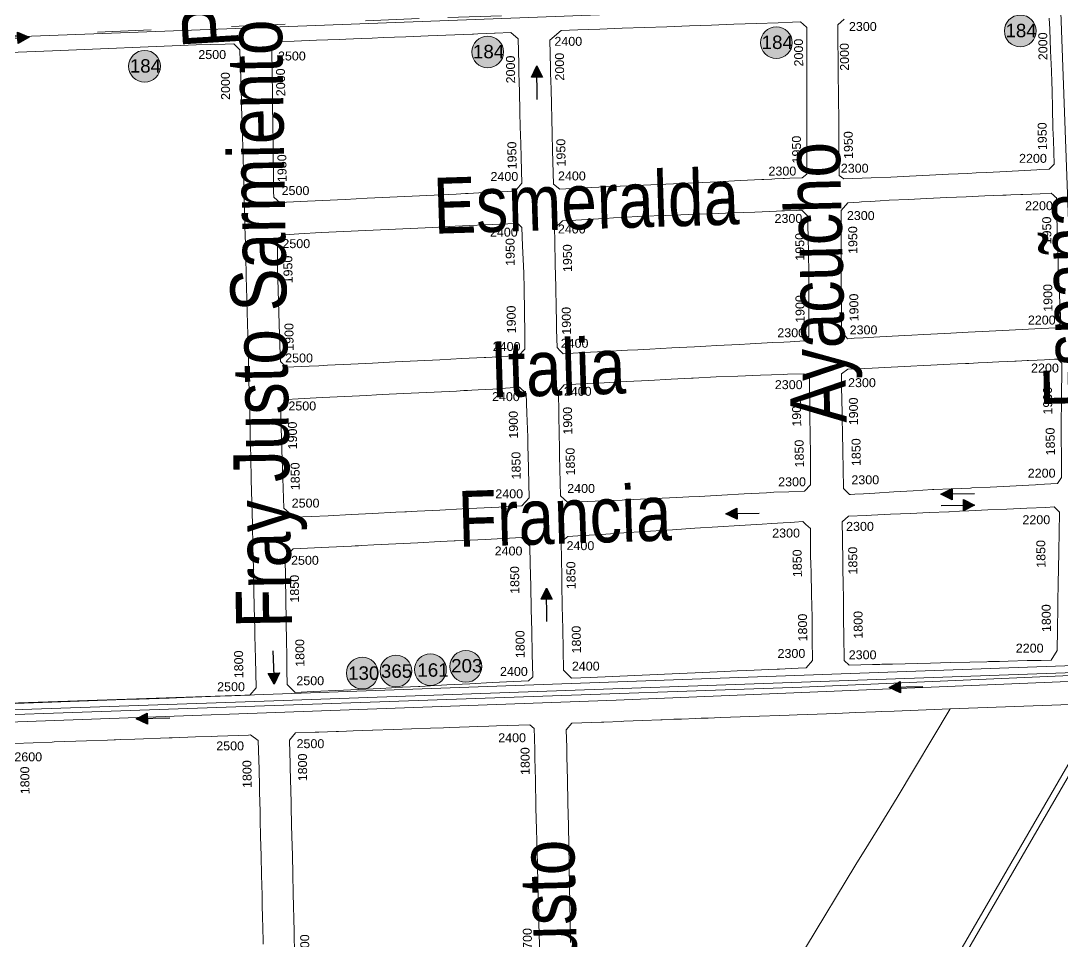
# Model space of a CAD drawing. Header units: millimetres. Extents: x 11558 to 23675, y 49449 to 61482.
# Drawn here: x 18272.4 to 18738.4, y 55321.9 to 55733.6 of the extents above; entities that cross this region are included whole.
import ezdxf

# ---------------------------------------------------------------- set-up
doc = ezdxf.new("R2010")
doc.units = ezdxf.units.MM
doc.linetypes.add('ACAD_ISO03W100', pattern=[30, 12, -18])
for name, color, linetype in [('0. plano base - nombres calles', 22, 'Continuous'), ('0. Plano Base - PLANO', 254, 'Continuous'), ('0. Plano base - sentido calles', 253, 'Continuous'), ('0. vias del tren', 252, 'VÍAS'), ('0.BARRIOS - DIVISIÓN', 12, 'ACAD_ISO03W100'), ('7. puesta en valor CC la lucila', 212, 'Continuous'), ('numeración', 7, 'Continuous')]:
    doc.layers.add(name, color=color, linetype=linetype)
for name, color, linetype, true_color in [('Linea 130 REGRESO', 7, 'Continuous', 0x7a5c00), ('Linea 161 ida', 7, 'Continuous', 0xd16b6b), ('Linea 184 IDA', 7, 'Continuous', 0x3d3d3d), ('Linea 184 REGRESO', 7, 'Continuous', 0x18f75b), ('Linea 19 Estación Carapachay', 7, 'Continuous', 0xa80000), ('Linea 203 IDA', 7, 'Continuous', 0xc2c200), ('Linea 365 IDA', 7, 'Continuous', 0xdb6e00)]:
    doc.layers.add(name, color=color, linetype=linetype, true_color=true_color)
doc.layers.get('7. puesta en valor CC la lucila').off()
doc.styles.get("Standard").update_dxf_attribs({"font": 'arial.ttf'})
doc.linetypes.add('VÍAS', pattern='A,0.15,[130,ltypeshp.shx,S=0.25,R=0,X=0,Y=0],0.15', length=0.3)

# ---------------------------------------------------------------- blocks, each defined once
blk = doc.blocks.new('MANZANAS')
at = {"layer": '0. Plano Base - PLANO', "color": 0, "linetype": 'VÍAS', "lineweight": 5, "ltscale": 4}
for points in [[(5638521.01, 6179852.54), (5638443.65, 6179752.06), (5638377.59, 6179651.23), (5638340.19, 6179582.84), (5638322.33, 6179538.74), (5638313.75, 6179517.56), (5638304.57, 6179494.88), (5638295.85, 6179465.56), (5638277.52, 6179391.47), (5638271.99, 6179354.9), (5638265.44, 6179267.8), (5638261.95, 6179205.01), (5638248.6, 6178985.17), (5638230.1, 6178585.9), (5638216.19, 6178231.93), (5638207.85, 6178052.52), (5638205.17, 6177994.89)], [(5638523.21, 6179851.07), (5638445.8, 6179750.53), (5638379.86, 6179649.87), (5638342.58, 6179581.7), (5638324.78, 6179537.75), (5638316.2, 6179516.57), (5638307.07, 6179494.01), (5638298.4, 6179464.87), (5638280.11, 6179390.95), (5638274.62, 6179354.6), (5638268.08, 6179267.63), (5638264.59, 6179204.86), (5638251.24, 6178985.03), (5638232.74, 6178585.79), (5638218.83, 6178231.82), (5638210.49, 6178052.39), (5638207.81, 6177994.74)]]:
    blk.add_lwpolyline(points, dxfattribs=at)
at = {"layer": '0. Plano Base - PLANO', "color": 0, "linetype": 'Continuous', "lineweight": 5}
for points in [[(5638085.56, 6179244.26), (5638088.02, 6179239.99), (5638092.88, 6179231.49), (5638097.29, 6179223.77), (5638099.79, 6179219.3), (5638101.62, 6179216.03), (5638105.49, 6179209.01), (5638109.63, 6179201.53), (5638109.73, 6179201.34), (5638112.39, 6179196.6), (5638117.61, 6179187.29), (5638116.75, 6179184.3), (5638112.89, 6179182.04), (5638111.95, 6179181.49), (5638100.06, 6179174.51), (5638092.65, 6179170.16), (5638088.51, 6179167.73), (5638085.23, 6179165.81), (5638077.84, 6179161.47), (5638075.31, 6179159.99), (5638070.4, 6179157.12), (5638062.72, 6179152.64), (5638055.51, 6179148.43), (5638047.83, 6179144.03), (5638037.12, 6179138), (5638034.67, 6179138.43), (5638026.78, 6179153.23), (5638024.74, 6179157.04), (5638023.29, 6179159.76), (5638022.75, 6179160.78), (5638018.68, 6179168.42), (5638016.41, 6179172.66), (5638014.6, 6179176.07), (5638012.29, 6179180.38), (5638010.74, 6179183.29), (5638010.16, 6179184.39), (5638006.49, 6179191.27), (5638004.35, 6179195.28), (5638002.97, 6179197.87), (5638004.27, 6179201.53)], [(5637649.93, 6178998.99), (5637693.12, 6179023.72), (5637696.48, 6179025.64), (5637752.29, 6179057.6), (5637758.09, 6179060.8), (5637763.74, 6179063.9), (5637767.07, 6179065.74), (5637770.8, 6179064.64), (5637773.31, 6179060.12), (5637776.76, 6179053.94), (5637778.15, 6179051.43), (5637781.69, 6179045.09), (5637783.3, 6179042.2), (5637786.48, 6179036.48), (5637787.65, 6179034.38), (5637790.23, 6179029.75), (5637791.4, 6179027.65), (5637795.18, 6179020.86), (5637796.29, 6179018.87), (5637801.14, 6179010.13), (5637805.99, 6179001.37), (5637807.38, 6178998.85), (5637808.03, 6178997.67), (5637808.84, 6178996.21), (5637809.47, 6178995.06), (5637810.78, 6178992.7), (5637815.71, 6178983.77), (5637815.99, 6178983.27), (5637817.06, 6178981.33), (5637818.51, 6178978.72), (5637820.51, 6178975.08), (5637821.94, 6178972.51), (5637825.28, 6178966.47), (5637830.16, 6178957.63), (5637835.06, 6178948.76), (5637839.94, 6178939.94), (5637841.8, 6178936.57), (5637842.9, 6178934.58), (5637844.55, 6178931.59), (5637846.51, 6178928.04), (5637847.18, 6178926.83), (5637849.43, 6178922.76), (5637853.76, 6178914.91), (5637854.27, 6178913.97), (5637859.16, 6178905.08), (5637863.91, 6178896.43), (5637868.81, 6178887.52), (5637873.48, 6178879.02), (5637878.42, 6178870.02), (5637883.14, 6178861.42), (5637888.09, 6178852.42), (5637893.97, 6178841.71), (5637895.91, 6178838.2), (5637897.6, 6178835.12), (5637902.47, 6178826.24), (5637903.91, 6178823.63), (5637904.26, 6178823), (5637906.45, 6178819.01), (5637906.93, 6178818.12), (5637907.4, 6178817.28), (5637908.8, 6178814.73), (5637907.78, 6178810.54), (5637900.58, 6178806.47), (5637899.77, 6178806.01), (5637896.27, 6178804.03), (5637895.96, 6178803.86), (5637882.22, 6178796.1), (5637876.29, 6178792.74), (5637864.67, 6178786.18), (5637862.73, 6178785.08), (5637816.35, 6178758.85)], [(5638256.98, 6178988.27), (5638188.71, 6178949.58)], [(5638086.09, 6178778.58), (5638084.67, 6178781.21), (5638083.94, 6178782.55), (5638081.79, 6178786.51), (5638077.62, 6178794.18), (5638077.6, 6178794.22), (5638076.24, 6178796.74), (5638075.69, 6178797.74), (5638075.27, 6178798.52), (5638073.49, 6178801.8), (5638070.53, 6178807.25), (5638069.99, 6178808.26), (5638069.51, 6178809.13), (5638061.19, 6178824.47), (5638056.29, 6178833.44), (5638051.38, 6178842.42), (5638046.33, 6178851.63), (5638044.38, 6178855.19), (5638040.59, 6178862.08), (5638041.45, 6178865.83), (5638052.93, 6178872.38), (5638053.83, 6178872.89), (5638060.76, 6178876.85), (5638061.68, 6178877.37), (5638068.98, 6178881.54), (5638076, 6178885.55), (5638076.52, 6178885.84), (5638081.08, 6178888.43), (5638084.11, 6178890.15), (5638089.65, 6178893.29), (5638091.81, 6178894.52), (5638094.43, 6178896), (5638099.42, 6178898.83), (5638106.91, 6178903.07), (5638114.52, 6178907.39), (5638122.37, 6178911.84), (5638125.97, 6178913.89), (5638129.15, 6178915.69), (5638136.9, 6178920.09), (5638144.22, 6178924.24), (5638152.06, 6178928.69), (5638159.65, 6178933), (5638162.1, 6178934.39), (5638166.89, 6178937.11), (5638188.71, 6178949.58), (5638185.97, 6178903.49), (5638184.71, 6178886.44), (5638184.16, 6178879.07), (5638183.38, 6178868.4), (5638180.54, 6178824.86)], [(5637978.91, 6178717.15), (5637974.44, 6178725.26), (5637974.05, 6178725.99), (5637965.98, 6178740.67), (5637961.66, 6178748.53), (5637957.73, 6178755.69), (5637953.52, 6178763.34), (5637951.21, 6178767.54), (5637950.2, 6178769.39), (5637948.08, 6178773.25), (5637946.29, 6178776.49), (5637938.77, 6178790.19), (5637937.73, 6178792.09), (5637935.65, 6178795.86), (5637932.87, 6178800.93), (5637933.75, 6178805.03), (5637941.41, 6178809.36), (5637942.74, 6178810.11), (5637949.59, 6178813.98), (5637950.4, 6178814.43), (5637953.55, 6178816.21), (5637956.19, 6178817.7), (5637963.66, 6178821.92), (5637963.81, 6178822), (5637971.76, 6178826.49), (5637978.9, 6178830.52), (5637986.39, 6178834.76), (5637991.36, 6178837.56), (5637993.89, 6178838.99), (5638001.4, 6178843.23), (5638004.6, 6178845.04), (5638009.13, 6178847.59), (5638012.02, 6178849.23), (5638025.02, 6178856.56), (5638027.53, 6178856.05), (5638029.58, 6178852.31), (5638032.3, 6178847.36), (5638033.71, 6178844.78), (5638036.46, 6178839.77), (5638038.47, 6178836.11), (5638040.52, 6178832.37), (5638042.55, 6178828.68), (5638044.71, 6178824.74), (5638049.22, 6178816.54), (5638054.4, 6178807.15), (5638054.63, 6178806.73), (5638056.6, 6178803.17), (5638061.41, 6178794.48), (5638065.5, 6178787.1), (5638067.54, 6178783.41), (5638069.69, 6178779.51), (5638081.17, 6178758.87)], [(5637824.12, 6178742.79), (5637838.98, 6178751.2), (5637839.73, 6178751.62), (5637852.37, 6178758.77), (5637860.47, 6178763.36), (5637863.09, 6178764.84), (5637863.2, 6178764.9), (5637863.6, 6178765.13), (5637865.6, 6178766.26), (5637871.15, 6178769.4), (5637884.53, 6178776.97), (5637885.76, 6178777.67), (5637894.78, 6178782.78), (5637901.03, 6178786.31), (5637903.4, 6178787.65), (5637915.48, 6178794.49), (5637916.26, 6178794.96), (5637920.42, 6178794.34), (5637924.73, 6178786.69), (5637926.7, 6178783.06), (5637927.49, 6178781.61), (5637929.69, 6178777.63), (5637931.63, 6178774.1), (5637935.81, 6178766.49), (5637936.44, 6178765.36), (5637937.6, 6178763.24), (5637941.22, 6178756.66), (5637945.4, 6178749.07), (5637949.57, 6178741.49), (5637953.86, 6178733.68), (5637955.43, 6178730.84), (5637959.23, 6178723.92), (5637960.26, 6178722.05), (5637964.43, 6178714.47)]]:
    blk.add_lwpolyline(points, dxfattribs=at)
for points in [[(5637933.63, 6179079.54), (5637926.54, 6179075.42), (5637922.91, 6179076.03), (5637915.65, 6179089.2), (5637912.07, 6179095.7), (5637902.41, 6179113.2), (5637898.96, 6179119.46), (5637897.81, 6179121.55), (5637891.77, 6179132.5), (5637894.29, 6179138.63), (5637900.77, 6179142.29), (5637909.43, 6179147.19), (5637918.03, 6179152.05), (5637926.76, 6179156.99), (5637935.51, 6179161.94), (5637944.34, 6179166.93), (5637952.97, 6179171.81), (5637961.62, 6179176.7), (5637970.39, 6179181.66), (5637978.95, 6179186.51), (5637984.51, 6179189.65), (5637987.54, 6179191.36), (5637991.03, 6179190.5), (5637991.27, 6179190.44), (5637995.08, 6179183.13), (5638001.89, 6179170.04), (5638003.01, 6179167.89), (5638004.21, 6179165.6), (5638005.28, 6179163.53), (5638006.54, 6179161.11), (5638011.08, 6179152.39), (5638012.65, 6179149.37), (5638015.5, 6179143.9), (5638016.81, 6179141.39), (5638019.65, 6179135.94), (5638020.46, 6179134.37), (5638021.57, 6179132.24), (5638020.41, 6179129.94), (5638015.56, 6179127.12), (5638013.58, 6179125.97), (5638013.03, 6179125.65), (5638009.83, 6179123.79), (5638008.66, 6179123.12), (5638005.53, 6179121.3), (5638004.8, 6179120.88), (5637996.31, 6179115.94), (5637987.59, 6179110.88), (5637978.89, 6179105.82), (5637970.55, 6179100.98), (5637961.69, 6179095.84), (5637953.18, 6179090.89), (5637949.87, 6179088.97), (5637944.51, 6179085.86), (5637935.81, 6179080.81)], [(5638073.19, 6179076.36), (5638071.61, 6179075.33), (5638070.17, 6179075.97), (5638067.68, 6179077.07), (5638064.06, 6179083.96), (5638063.02, 6179085.95), (5638061.19, 6179089.43), (5638057.01, 6179097.4), (5638056.98, 6179097.46), (5638053.48, 6179104.13), (5638049.16, 6179112.36), (5638048.97, 6179112.73), (5638047.11, 6179116.28), (5638042.58, 6179124.91), (5638043.74, 6179129.35), (5638048.06, 6179131.99), (5638048.99, 6179132.55), (5638052.21, 6179134.53), (5638056.03, 6179136.86), (5638059.56, 6179138.9), (5638066.97, 6179143.19), (5638074.22, 6179147.39), (5638081.97, 6179151.88), (5638089.45, 6179156.21), (5638096.66, 6179160.35), (5638103.61, 6179164.32), (5638104.37, 6179164.75), (5638104.95, 6179165.09), (5638106.73, 6179166.1), (5638110.64, 6179168.34), (5638111.39, 6179168.76), (5638114.93, 6179170.79), (5638118.14, 6179172.62), (5638122.51, 6179175.12), (5638123.68, 6179174.85), (5638124.18, 6179174.74), (5638124.79, 6179174.59), (5638125.46, 6179174.44), (5638132.65, 6179161.38), (5638139.41, 6179149.1), (5638140.86, 6179146.6), (5638143.13, 6179142.68), (5638144.9, 6179139.61), (5638145.39, 6179138.77), (5638152.93, 6179125.74), (5638152.29, 6179122.81), (5638146.42, 6179119.37), (5638141.47, 6179116.48), (5638133.98, 6179112.09), (5638126.27, 6179107.57), (5638118.17, 6179102.82), (5638111.48, 6179098.9), (5638103.79, 6179094.38), (5638100.92, 6179092.7), (5638096.43, 6179090.06), (5638093.73, 6179088.47), (5638088.78, 6179085.57), (5638081.66, 6179081.38), (5638077.59, 6179079), (5638074.09, 6179076.94)], [(5637825.92, 6179016.91), (5637818.08, 6179012.35), (5637816.52, 6179012.69), (5637814.58, 6179013.11), (5637813.37, 6179015.37), (5637810.17, 6179021.36), (5637808.95, 6179023.63), (5637807.19, 6179026.93), (5637805.61, 6179029.89), (5637803.53, 6179033.77), (5637798.72, 6179042.76), (5637795.65, 6179048.5), (5637794.11, 6179051.38), (5637791.74, 6179055.81), (5637789.42, 6179060.14), (5637787.72, 6179063.33), (5637784.17, 6179069.96), (5637783.49, 6179071.24), (5637783.93, 6179074.44), (5637784.11, 6179075.68), (5637790.49, 6179079.32), (5637799.21, 6179084.3), (5637807.95, 6179089.28), (5637810.65, 6179090.82), (5637816.51, 6179094.16), (5637820.89, 6179096.66), (5637825.15, 6179099.09), (5637833.91, 6179104.08), (5637842.63, 6179109.05), (5637859.88, 6179118.88), (5637860.31, 6179119.13), (5637861.92, 6179120.05), (5637868.45, 6179123.77), (5637868.75, 6179123.95), (5637874.84, 6179127.42), (5637878.94, 6179126.45), (5637884.35, 6179116.64), (5637886.05, 6179113.56), (5637888.54, 6179109.06), (5637890.18, 6179106.08), (5637894.88, 6179097.57), (5637897.88, 6179092.13), (5637899.74, 6179088.75), (5637901.64, 6179085.32), (5637904.54, 6179080.06), (5637907.46, 6179074.77), (5637910.17, 6179069.86), (5637909.26, 6179065.34), (5637898.03, 6179058.82), (5637895.2, 6179057.18), (5637890.97, 6179054.72), (5637890.02, 6179054.16), (5637886.42, 6179052.07), (5637877.84, 6179047.08), (5637869.32, 6179042.13), (5637860.63, 6179037.08), (5637851.92, 6179032.02), (5637843.34, 6179027.03), (5637834.64, 6179021.97)], [(5637965.64, 6179013.04), (5637961.81, 6179010.78), (5637959.81, 6179011.39), (5637958.33, 6179011.84), (5637958.08, 6179011.91), (5637954.19, 6179019.02), (5637952.15, 6179022.75), (5637949.73, 6179027.19), (5637945.03, 6179035.78), (5637940.27, 6179044.49), (5637935.1, 6179053.96), (5637932.5, 6179058.71), (5637934.09, 6179063.29), (5637939.32, 6179066.39), (5637947.94, 6179071.54), (5637950.61, 6179073.14), (5637953.76, 6179075.03), (5637956.69, 6179076.79), (5637965.09, 6179081.78), (5637973.75, 6179086.68), (5637982.85, 6179091.83), (5637986.84, 6179094.09), (5637991.49, 6179096.72), (5638000.1, 6179101.62), (5638008.61, 6179106.48), (5638017.12, 6179111.33), (5638019.18, 6179112.51), (5638020.23, 6179113.11), (5638024.72, 6179115.67), (5638025.78, 6179116.28), (5638026.79, 6179116.85), (5638026.92, 6179116.93), (5638030.55, 6179115.85), (5638032.31, 6179112.6), (5638035.27, 6179107.13), (5638038.2, 6179101.72), (5638042.89, 6179093.06), (5638047.57, 6179084.15), (5638050.78, 6179077.93), (5638053.7, 6179072.27), (5638055.74, 6179068.33), (5638055.5, 6179067.42), (5638055.03, 6179065.62), (5638049.5, 6179062.37), (5638046.99, 6179060.89), (5638042.69, 6179058.36), (5638038.4, 6179055.84), (5638034.03, 6179053.27), (5638029.71, 6179050.72), (5638021.13, 6179045.68), (5638016.82, 6179043.15), (5638012.47, 6179040.58), (5638003.78, 6179035.48), (5637995.25, 6179030.46), (5637990.6, 6179027.72), (5637986.63, 6179025.39), (5637978.03, 6179020.33), (5637975.06, 6179018.58), (5637969.65, 6179015.39)], [(5638104.87, 6179014.06), (5638104.6, 6179013.9), (5638102.87, 6179014.44), (5638100.95, 6179015.05), (5638096.64, 6179022.95), (5638093.05, 6179029.55), (5638088.9, 6179037.17), (5638086.15, 6179042.23), (5638084.77, 6179044.77), (5638079.18, 6179055.04), (5638077.25, 6179058.58), (5638076.38, 6179060.17), (5638077.99, 6179063.26), (5638087.41, 6179068.76), (5638094.78, 6179073.05), (5638102.38, 6179077.49), (5638107.17, 6179080.28), (5638110.16, 6179082.03), (5638117.59, 6179086.36), (5638120.41, 6179088), (5638123.5, 6179089.81), (5638123.6, 6179089.87), (5638124.79, 6179090.56), (5638128.51, 6179092.73), (5638132.2, 6179094.88), (5638133.97, 6179095.92), (5638136.4, 6179097.33), (5638139.86, 6179099.35), (5638142.61, 6179100.96), (5638143.2, 6179101.3), (5638145.41, 6179102.59), (5638147.45, 6179103.78), (5638147.93, 6179104.06), (5638151.25, 6179105.99), (5638154.16, 6179107.67), (5638157.96, 6179109.89), (5638159.28, 6179110.65), (5638161.76, 6179109.9), (5638163.91, 6179105.61), (5638165.6, 6179102.26), (5638165.9, 6179101.65), (5638167.43, 6179098.6), (5638169.24, 6179095.01), (5638169.63, 6179094.23), (5638173.62, 6179086.28), (5638173.97, 6179085.57), (5638177.74, 6179078.48), (5638178.16, 6179077.7), (5638179.55, 6179075.08), (5638180.43, 6179073.43), (5638181.62, 6179071.19), (5638185.25, 6179064.39), (5638184.84, 6179061.16), (5638177.23, 6179056.7), (5638176.3, 6179056.16), (5638173.72, 6179054.65), (5638166.42, 6179050.32), (5638158.87, 6179045.87), (5638151.67, 6179041.72), (5638151.2, 6179041.45), (5638144.23, 6179037.44), (5638143.81, 6179037.2), (5638136.96, 6179033.26), (5638136.46, 6179032.97), (5638129.02, 6179028.57), (5638121.57, 6179024.12), (5638114.21, 6179019.68), (5638109.97, 6179017.13), (5638106.64, 6179015.13)], [(5637857.58, 6178949.95), (5637854.79, 6178948.32), (5637852.64, 6178948.87), (5637851.12, 6178949.26), (5637847.68, 6178955.41), (5637845.29, 6178959.68), (5637842.89, 6178963.98), (5637838.02, 6178972.7), (5637833.14, 6178981.43), (5637831.5, 6178984.37), (5637828.87, 6178989.23), (5637826.09, 6178994.5), (5637824.95, 6178996.66), (5637826.59, 6179000.4), (5637832.12, 6179003.74), (5637840.69, 6179008.92), (5637849.52, 6179014.04), (5637857.83, 6179018.88), (5637866.7, 6179024.02), (5637875.14, 6179028.91), (5637883.93, 6179034), (5637892.67, 6179039.07), (5637909.82, 6179049), (5637913.04, 6179050.87), (5637915.2, 6179052.13), (5637916.9, 6179053.11), (5637919.28, 6179052.3), (5637923.4, 6179045.19), (5637927.94, 6179037.38), (5637929.57, 6179034.56), (5637932.82, 6179028.53), (5637937.67, 6179019.51), (5637942.39, 6179010.74), (5637943.69, 6179008.32), (5637944.62, 6179006.59), (5637945.69, 6179004.61), (5637944.39, 6179000.7), (5637942.35, 6178999.5), (5637934.33, 6178994.79), (5637931.85, 6178993.34), (5637931.22, 6178992.97), (5637922.62, 6178987.91), (5637914.04, 6178982.88), (5637905.44, 6178977.85), (5637896.72, 6178972.77), (5637888.02, 6178967.69), (5637879.58, 6178962.78), (5637870.62, 6178957.55), (5637867.24, 6178955.58), (5637863.46, 6178953.38), (5637860.59, 6178951.7)], [(5638002.13, 6178957.14), (5637994.38, 6178952.64), (5637990, 6178953.76), (5637981.41, 6178969.51), (5637979.38, 6178973.23), (5637977.06, 6178977.5), (5637967.64, 6178994.78), (5637968.65, 6178998.63), (5637975.38, 6179002.59), (5637977.78, 6179004), (5637979.85, 6179005.22), (5637981.77, 6179006.35), (5637984.08, 6179007.7), (5637992.64, 6179012.73), (5638001.24, 6179017.79), (5638009.97, 6179022.92), (5638017.83, 6179027.54), (5638018.37, 6179027.85), (5638027.28, 6179033.09), (5638035.8, 6179037.92), (5638044.53, 6179042.88), (5638048.84, 6179045.32), (5638053.4, 6179047.9), (5638055.1, 6179048.87), (5638061.47, 6179052.48), (5638061.77, 6179052.39), (5638064.71, 6179051.54), (5638066.74, 6179047.77), (5638069.93, 6179041.85), (5638073.08, 6179035.98), (5638076.17, 6179030.18), (5638081.11, 6179020.94), (5638082.23, 6179018.83), (5638086.66, 6179010.53), (5638087.08, 6179009.74), (5638085.95, 6179005.9), (5638079.83, 6179002.48), (5638074, 6178999.21), (5638071.22, 6178997.56), (5638062.54, 6178992.39), (5638054.03, 6178987.31), (5638045.26, 6178982.14), (5638041.25, 6178979.81), (5638036.59, 6178977.11), (5638028.03, 6178972.15), (5638019.62, 6178967.27), (5638016.26, 6178965.33), (5638015.35, 6178964.79), (5638010.72, 6178962.11)], [(5638148.72, 6178951.18), (5638139.58, 6178946.14), (5638136.64, 6178946.87), (5638131.24, 6178956.93), (5638128.09, 6178962.8), (5638126.04, 6178966.62), (5638123.98, 6178970.46), (5638119.88, 6178978.11), (5638117.7, 6178982.17), (5638117.31, 6178982.9), (5638115.71, 6178985.88), (5638110.84, 6178994.95), (5638107.29, 6179001.57), (5638108.54, 6179005.08), (5638115.49, 6179009.09), (5638117.5, 6179010.25), (5638124.84, 6179014.5), (5638132.57, 6179018.96), (5638139.88, 6179023.19), (5638147.45, 6179027.56), (5638147.68, 6179027.69), (5638151.6, 6179029.96), (5638155.21, 6179032.04), (5638162.58, 6179036.3), (5638169.98, 6179040.58), (5638177.68, 6179045.03), (5638185.05, 6179049.29), (5638188.4, 6179051.23), (5638191.5, 6179050.17), (5638195.61, 6179041.93), (5638199.19, 6179034.74), (5638203.01, 6179027.06), (5638205.47, 6179022.14), (5638206.81, 6179019.45), (5638208.26, 6179016.55), (5638210.7, 6179011.68), (5638214.56, 6179003.98), (5638214.86, 6179003.37), (5638215.92, 6179001.25), (5638216.05, 6179001), (5638217.97, 6178997.15), (5638219.16, 6178994.79), (5638218.79, 6178989.8), (5638214.87, 6178987.67), (5638214.75, 6178987.6), (5638209.32, 6178984.63), (5638201.86, 6178980.52), (5638198.42, 6178978.62), (5638194.15, 6178976.26), (5638193.54, 6178975.92), (5638186.83, 6178972.22), (5638179.23, 6178968.03), (5638171.46, 6178963.74), (5638156.56, 6178955.52), (5638156.2, 6178955.32), (5638152.4, 6178953.22), (5638151.63, 6178952.79)], [(5638039.29, 6178887.87), (5638031.99, 6178883.69), (5638027.16, 6178885.18), (5638018.32, 6178901.47), (5638013.52, 6178910.31), (5638008.82, 6178918.98), (5638006.49, 6178923.27), (5638004.18, 6178927.53), (5638002.35, 6178930.89), (5638000.89, 6178933.59), (5637999.84, 6178935.53), (5637999.77, 6178935.66), (5638001.4, 6178939.12), (5638007.09, 6178942.6), (5638007.3, 6178942.72), (5638015.91, 6178947.98), (5638024.62, 6178953.31), (5638033.07, 6178958.39), (5638041.53, 6178963.47), (5638050.04, 6178968.59), (5638058.87, 6178973.9), (5638067.2, 6178978.91), (5638075.9, 6178984.13), (5638079.64, 6178986.38), (5638084.06, 6178989.04), (5638086.85, 6178990.72), (5638088.3, 6178991.58), (5638091.57, 6178993.55), (5638093.35, 6178993.05), (5638096.01, 6178992.3), (5638096.92, 6178990.55), (5638099.04, 6178986.47), (5638100.09, 6178984.45), (5638101.29, 6178982.28), (5638101.48, 6178981.94), (5638103.7, 6178977.94), (5638105.02, 6178975.57), (5638105.28, 6178975.11), (5638110.13, 6178966.37), (5638114.96, 6178957.52), (5638115.13, 6178957.2), (5638116.47, 6178954.68), (5638117.85, 6178952.08), (5638119.56, 6178948.86), (5638124.05, 6178940.39), (5638123.07, 6178936.15), (5638119.99, 6178934.38), (5638117.42, 6178932.9), (5638114.97, 6178931.49), (5638112.72, 6178930.19), (5638111.87, 6178929.7), (5638108.6, 6178927.82), (5638099.99, 6178922.86), (5638096.23, 6178920.7), (5638091.21, 6178917.81), (5638082.93, 6178913.04), (5638073.9, 6178907.82), (5638065.27, 6178902.83), (5638056.59, 6178897.81)], [(5637901.89, 6178897.9), (5637888.6, 6178890.38), (5637882.71, 6178891.73), (5637873.9, 6178907.46), (5637872.18, 6178910.54), (5637867.36, 6178919.15), (5637860.53, 6178931.33), (5637861.37, 6178935.54), (5637865.79, 6178938.17), (5637870.46, 6178940.95), (5637875.06, 6178943.62), (5637883.88, 6178948.75), (5637892.39, 6178953.71), (5637896.13, 6178955.89), (5637901.09, 6178958.78), (5637909.56, 6178963.71), (5637918.49, 6178968.91), (5637927.09, 6178973.92), (5637929.92, 6178975.57), (5637931.33, 6178976.39), (5637933.03, 6178977.39), (5637935.56, 6178978.86), (5637941.22, 6178982.16), (5637944.24, 6178984.02), (5637951.4, 6178988.44), (5637955.27, 6178987.35), (5637959.65, 6178979.73), (5637964.89, 6178970.3), (5637967.04, 6178966.43), (5637968.73, 6178963.41), (5637978.02, 6178946.58), (5637976.75, 6178941.87), (5637970.99, 6178938.44), (5637967.88, 6178936.58), (5637962.17, 6178933.21), (5637953.63, 6178928.24), (5637945.05, 6178923.24), (5637936.25, 6178918.1), (5637932.12, 6178915.67), (5637931.48, 6178915.3), (5637927.98, 6178913.23), (5637919.19, 6178908.07), (5637910.77, 6178903.12)], [(5637932.17, 6178825.02), (5637925.19, 6178820.96), (5637920.39, 6178822.54), (5637917.35, 6178828.16), (5637916.84, 6178829.11), (5637913.81, 6178834.71), (5637911.55, 6178838.91), (5637906.81, 6178847.67), (5637893.43, 6178872.44), (5637894.8, 6178877.51), (5637908.64, 6178885.6), (5637917.35, 6178890.7), (5637918.78, 6178891.53), (5637920.15, 6178892.34), (5637921.31, 6178893.01), (5637926.09, 6178895.81), (5637934.58, 6178900.78), (5637943.09, 6178905.76), (5637951.67, 6178910.77), (5637957.07, 6178913.93), (5637957.55, 6178914.21), (5637960.44, 6178915.9), (5637969.07, 6178920.95), (5637983.1, 6178929.16), (5637988.2, 6178927.54), (5637992.03, 6178920.56), (5637996.85, 6178911.79), (5638001.77, 6178902.82), (5638006.51, 6178894.18), (5638011.39, 6178885.3), (5638016.4, 6178876.17), (5638015.47, 6178873.75), (5638006.95, 6178868.76), (5638004.26, 6178867.18), (5638001.43, 6178865.53), (5637992.75, 6178860.44), (5637983.96, 6178855.29), (5637975.55, 6178850.36), (5637973.45, 6178849.13), (5637972.99, 6178848.86), (5637966.74, 6178845.2), (5637958.31, 6178840.26), (5637949.73, 6178835.25), (5637941.03, 6178830.18)]]:
    blk.add_lwpolyline(points, close=True, dxfattribs=at)
blk = doc.blocks.new('365')
at = {"layer": 'Linea 365 IDA', "lineweight": 211, "true_color": 0xededed}
h = blk.add_hatch(color=7, dxfattribs=at)
h.dxf.hatch_style = 1
edge = h.paths.add_edge_path()
edge.add_arc((0, 0), 7.11, 0, 360)
at = {"layer": 'Linea 365 IDA', "lineweight": 9}
blk.add_circle((0, 0), 7.11, dxfattribs=at)
at = {"layer": 'Linea 365 IDA', "lineweight": 15, "insert": (-6.72, 2.99), "char_height": 6, "attachment_point": 1}
blk.add_mtext_dynamic_manual_height_columns('365', width=9.9737, gutter_width=12.5, heights=[0], dxfattribs=at)
blk = doc.blocks.new('130 vuelta')
at = {"layer": 'Linea 130 REGRESO', "lineweight": 211, "true_color": 0xededed}
h = blk.add_hatch(color=7, dxfattribs=at)
h.dxf.hatch_style = 1
edge = h.paths.add_edge_path()
edge.add_arc((0, 0), 7.11, 0, 360)
at = {"layer": 'Linea 130 REGRESO', "lineweight": 9}
blk.add_circle((0, 0), 7.11, dxfattribs=at)
at = {"layer": 'Linea 130 REGRESO', "lineweight": 211, "insert": (-6.36, 3.02), "char_height": 6, "attachment_point": 1}
blk.add_mtext_dynamic_manual_height_columns('130', width=7.0238, gutter_width=12.5, heights=[0], dxfattribs=at)
blk = doc.blocks.new('161 ida')
at = {"layer": 'Linea 161 ida', "lineweight": 211, "true_color": 0xededed}
h = blk.add_hatch(color=7, dxfattribs=at)
h.dxf.hatch_style = 1
edge = h.paths.add_edge_path()
edge.add_arc((0, 0), 7.11, 0, 360)
at = {"layer": 'Linea 161 ida', "lineweight": 9}
blk.add_circle((0, 0), 7.11, dxfattribs=at)
at = {"layer": 'Linea 161 ida', "lineweight": 15, "insert": (-5.85, 2.85), "char_height": 6, "attachment_point": 1}
blk.add_mtext_dynamic_manual_height_columns('161', width=16.4579, gutter_width=12.5, heights=[0], dxfattribs=at)
blk = doc.blocks.new('184 ida')
at = {"layer": 'Linea 184 IDA', "lineweight": 211, "true_color": 0xededed}
h = blk.add_hatch(color=7, dxfattribs=at)
h.dxf.hatch_style = 1
edge = h.paths.add_edge_path()
edge.add_arc((0, 0), 7.11, 0, 360)
at = {"layer": 'Linea 184 IDA', "lineweight": 9}
blk.add_circle((0, 0), 7.11, dxfattribs=at)
at = {"layer": 'Linea 184 IDA', "lineweight": 15, "insert": (-6.6, 3.17), "char_height": 6, "attachment_point": 1}
blk.add_mtext_dynamic_manual_height_columns('184', width=16.4579, gutter_width=12.5, heights=[0], dxfattribs=at)
blk = doc.blocks.new('203 ida')
at = {"layer": 'Linea 203 IDA', "lineweight": 211, "true_color": 0xededed}
h = blk.add_hatch(color=7, dxfattribs=at)
h.dxf.hatch_style = 1
edge = h.paths.add_edge_path()
edge.add_arc((0, 0), 7.11, 0, 360)
at = {"layer": 'Linea 203 IDA', "lineweight": 9}
blk.add_circle((0, 0), 7.11, dxfattribs=at)
at = {"layer": 'Linea 203 IDA', "lineweight": 15, "insert": (-6.59, 3.28), "char_height": 6, "attachment_point": 1}
blk.add_mtext_dynamic_manual_height_columns('203', width=16.4579, gutter_width=12.5, heights=[0], dxfattribs=at)

msp = doc.modelspace()

# ---------------------------------------------------------------- hatches: boundary and pattern name
at = {"layer": '0. Plano base - sentido calles', "linetype": 'Continuous', "lineweight": 25, "ltscale": 2, "true_color": 0x1a1a1a}
h = msp.add_hatch(color=250, dxfattribs=at)
h.dxf.hatch_style = 1
h.paths.add_polyline_path([(18276.12, 55726.33), (18270.98, 55728.52), (18271.13, 55726.02)])
h.paths.add_polyline_path([(18276.12, 55726.33), (18271.13, 55726.02), (18271.28, 55723.53)])
h = msp.add_hatch(color=250, dxfattribs=at)
h.dxf.hatch_style = 1
h.paths.add_polyline_path([(18503.36, 55713.41), (18500.89, 55708.39), (18503.39, 55708.41)])
h.paths.add_polyline_path([(18503.36, 55713.41), (18503.39, 55708.41), (18505.89, 55708.42)])
h = msp.add_hatch(color=250, dxfattribs=at)
h.dxf.hatch_style = 1
h.paths.add_polyline_path([(18684.12, 55521.82), (18689.15, 55519.38), (18689.12, 55521.88)])
h.paths.add_polyline_path([(18684.12, 55521.82), (18689.12, 55521.88), (18689.09, 55524.38)])
h = msp.add_hatch(color=250, dxfattribs=at)
h.dxf.hatch_style = 1
h.paths.add_polyline_path([(18699.18, 55517.01), (18694.15, 55519.44), (18694.18, 55516.95)])
h.paths.add_polyline_path([(18699.18, 55517.01), (18694.18, 55516.95), (18694.21, 55514.45)])
h = msp.add_hatch(color=250, dxfattribs=at)
h.dxf.hatch_style = 1
h.paths.add_polyline_path([(18587.83, 55513.04), (18592.87, 55510.62), (18592.83, 55513.12)])
h.paths.add_polyline_path([(18587.83, 55513.04), (18592.83, 55513.12), (18592.79, 55515.62)])
h = msp.add_hatch(color=250, dxfattribs=at)
h.dxf.hatch_style = 1
h.paths.add_polyline_path([(18507.68, 55479.88), (18505.21, 55474.87), (18507.71, 55474.88)])
h.paths.add_polyline_path([(18507.68, 55479.88), (18507.71, 55474.88), (18510.21, 55474.9)])
h = msp.add_hatch(color=250, dxfattribs=at)
h.dxf.hatch_style = 1
h.paths.add_polyline_path([(18385.81, 55436.81), (18388.1, 55441.92), (18385.6, 55441.81)])
h.paths.add_polyline_path([(18385.81, 55436.81), (18385.6, 55441.81), (18383.1, 55441.7)])
h = msp.add_hatch(color=250, dxfattribs=at)
h.dxf.hatch_style = 1
h.paths.add_polyline_path([(18660.97, 55435.45), (18666.01, 55433.03), (18665.97, 55435.53)])
h.paths.add_polyline_path([(18660.97, 55435.45), (18665.97, 55435.53), (18665.92, 55438.03)])
h = msp.add_hatch(color=250, dxfattribs=at)
h.dxf.hatch_style = 1
h.paths.add_polyline_path([(18324, 55421.36), (18329.04, 55418.94), (18329, 55421.44)])
h.paths.add_polyline_path([(18324, 55421.36), (18329, 55421.44), (18328.96, 55423.94)])

# ---------------------------------------------------------------- linework, layer by layer
at = {"layer": '0. Plano base - sentido calles', "color": 250, "linetype": 'Continuous', "lineweight": 25, "ltscale": 2, "true_color": 0x1a1a1a}
for points in [[(18261.14, 55725.42), (18276.12, 55726.33), (18271.28, 55723.53), (18270.98, 55728.52), (18276.12, 55726.33)], [(18503.45, 55698.41), (18503.36, 55713.41), (18505.89, 55708.42), (18500.89, 55708.39), (18503.36, 55713.41)], [(18699.12, 55522.01), (18684.12, 55521.82), (18689.09, 55524.38), (18689.15, 55519.38), (18684.12, 55521.82)], [(18684.18, 55516.82), (18699.18, 55517.01), (18694.21, 55514.45), (18694.15, 55519.44), (18699.18, 55517.01)], [(18602.83, 55513.29), (18587.83, 55513.04), (18592.79, 55515.62), (18592.87, 55510.62), (18587.83, 55513.04)], [(18507.77, 55464.88), (18507.68, 55479.88), (18510.21, 55474.9), (18505.21, 55474.87), (18507.68, 55479.88)], [(18385.17, 55451.8), (18385.81, 55436.81), (18383.1, 55441.7), (18388.1, 55441.92), (18385.81, 55436.81)], [(18675.96, 55435.7), (18660.97, 55435.45), (18665.92, 55438.03), (18666.01, 55433.03), (18660.97, 55435.45)], [(18339, 55421.61), (18324, 55421.36), (18328.96, 55423.94), (18329.04, 55418.94), (18324, 55421.36)]]:
    msp.add_lwpolyline(points, dxfattribs=at)
at = {"layer": '0. vias del tren', "color": 252, "lineweight": 13, "ltscale": 5}
for points in [[(19399.43, 56073.87), (19284.45, 56020.37), (19179.34, 55961.35), (19114.63, 55917.9), (19078.44, 55887), (19061.07, 55872.16), (19042.46, 55856.27), (19021.21, 55834.28), (18970.78, 55776.97), (18949.02, 55747.07), (18903.05, 55672.8), (18871, 55618.7), (18757.81, 55429.76), (18557.32, 55083.99), (18381.78, 54776.29), (18291.66, 54620.93), (18262.71, 54571.02)], [(19400.7, 56071.54), (19285.66, 56018.01), (19180.73, 55959.09), (19116.23, 55915.79), (19080.16, 55884.99), (19062.79, 55870.15), (19044.28, 55854.34), (19023.15, 55832.48), (18972.85, 55775.32), (18951.22, 55745.59), (18905.31, 55671.43), (18873.28, 55617.34), (18760.08, 55428.42), (18559.61, 55082.67), (18384.07, 54774.98), (18293.95, 54619.6), (18264.99, 54569.67)]]:
    msp.add_lwpolyline(points, dxfattribs=at)
at = {"layer": '0.BARRIOS - DIVISIÓN', "color": 14, "lineweight": 18, "ltscale": 2}
msp.add_lwpolyline([(21185.39, 56161.52), (21178.83, 56000.77), (21300.45, 55999.5), (21270.69, 55899.86), (21171.53, 55912.66), (21162.25, 55848.43), (21316.32, 55824.7), (21324.08, 55861.86), (21338.64, 55861.3), (21331.71, 55780.29), (21308.87, 55782.23), (21312.44, 55804.88), (21216.26, 55816.03), (21208.47, 55759.38), (21183.69, 55761.94), (21190.38, 55818.05), (20969.49, 55832.27), (20681.41, 55821.47), (19757.42, 55789.39), (18967.23, 55750.75), (18450.62, 55734.7), (17997.13, 55715.25), (17552.48, 55699.13), (17505.57, 56634.4)], dxfattribs=at)
at = {"layer": 'Linea 130 REGRESO', "lineweight": 15}
msp.add_lwpolyline([(19621.9, 54082.33), (19645.87, 54312.66), (19656.24, 54427.96), (19669.95, 54640.57), (19672.38, 54655.23), (19681.65, 54786.66), (19684.87, 54832.54), (19687.11, 54863.88), (19689.28, 54905.54), (19697.27, 55007.72), (19697.17, 55020.78), (19706.29, 55127.4), (19712.13, 55238.28), (19717.72, 55342.34), (19736.96, 55485.89), (19693.91, 55484.41), (19390.79, 55472.52), (19078.65, 55455.31), (18621.89, 55435.53), (18209.58, 55421.21)], dxfattribs=at)
at = {"layer": 'Linea 161 ida', "lineweight": 15}
msp.add_lwpolyline([(16504.39, 55350.09), (16762.29, 55364.74), (17062.45, 55378.79), (17084.77, 55376.27), (17515.13, 55391.58), (17623.42, 55395.64), (17645.71, 55395.3), (18184.43, 55416.85), (18538.83, 55429.74), (18802.47, 55440.6), (19084.4, 55452.47), (19289.36, 55464.37), (19421.19, 55470.36), (19715.9, 55482.59), (20019.37, 55493.89), (20327.97, 55507.15)], dxfattribs=at)
at = {"layer": 'Linea 184 IDA', "lineweight": 15}
msp.add_lwpolyline([(16878.08, 55675.73), (16878.08, 55675.73), (17560.61, 55699.89), (18038.89, 55717.75), (18690.12, 55742.26), (19230.3, 55762.91), (19236.52, 55614.09), (19251.64, 55253.73), (19262.26, 55226.04), (19274.53, 55208.74), (19283.65, 54973.8), (19287.89, 54757.11), (19014.44, 54750.37), (18782.58, 54745.19), (18798.61, 54167.16), (18802.28, 53937.09), (19426.76, 53949.15), (19593.58, 53953.2), (19584.37, 53851.92), (19560.85, 53617.56), (19560.94, 53604.07), (19532.14, 53324.74)], dxfattribs=at)
at = {"layer": 'Linea 184 REGRESO', "lineweight": 15}
msp.add_lwpolyline([(18925.72, 54068.75), (18922.92, 54234.62), (18918.46, 54436.58), (18911.58, 54637.9), (18907.37, 54799.57), (18905.84, 54856.34), (19338.26, 54867.96), (19412.79, 54869.99), (19406.06, 55113.31), (19396.81, 55329.57), (19392.8, 55476.76), (19078.64, 55459.12), (18743.66, 55443.55), (18743.13, 55591.1), (18726.44, 56046.68), (18224.33, 56024.77), (17468.49, 55994.84), (17081.69, 55981.68), (16780.07, 55969.7), (16774.1, 56072.01)], dxfattribs=at)
at = {"layer": 'Linea 203 IDA', "lineweight": 15}
msp.add_lwpolyline([(19744.21, 55492.06), (19622.86, 55486.57), (19346.46, 55475.21), (19130.28, 55462.73), (19009.8, 55456.7), (18739.59, 55445.01), (18377.02, 55432.17), (18077.56, 55421.91), (17805.12, 55411.01), (17559.76, 55403.32), (17500.02, 55400.09)], dxfattribs=at)
at = {"layer": 'Linea 365 IDA', "lineweight": 15}
msp.add_lwpolyline([(19748.03, 55489.23), (19622.99, 55483.57), (19346.61, 55472.21), (19130.44, 55459.73), (19009.94, 55453.7), (18739.71, 55442.02), (18377.12, 55429.18), (18077.67, 55418.91), (17805.23, 55408.01), (17559.89, 55400.32), (17500.18, 55397.1)], dxfattribs=at)

# ---------------------------------------------------------------- block references
at = {"layer": '0. Plano Base - PLANO', "color": 28, "lineweight": 5, "true_color": 0x0d0d0d, "rotation": 332.5463477508169}
msp.add_blockref('MANZANAS', (-7833237.48, -2828296.13), dxfattribs=at)
at = {"layer": '7. puesta en valor CC la lucila', "color": 250, "lineweight": 30, "rotation": 332.5463477508169}
msp.add_blockref('MANZANAS', (-7833237.48, -2828296.13), dxfattribs=at)
at = {"layer": 'Linea 130 REGRESO', "lineweight": 15}
msp.add_blockref('130 vuelta', (18425.19, 55441.83), dxfattribs=at)
at = {"layer": 'Linea 161 ida', "lineweight": 15}
msp.add_blockref('161 ida', (18455.68, 55443.37), dxfattribs=at)
at = {"layer": 'Linea 184 IDA', "lineweight": 15}
for p in [(18719.59, 55729.09), (18610.49, 55723.83), (18481.3, 55719.66), (18327.76, 55713.27)]:
    msp.add_blockref('184 ida', p, dxfattribs=at)
at = {"layer": 'Linea 19 Estación Carapachay', "color": 188, "lineweight": 15, "true_color": 0x0a090b}
msp.add_blockref('365', (18440.24, 55442.75), dxfattribs=at)
at = {"layer": 'Linea 203 IDA', "lineweight": 15}
msp.add_blockref('203 ida', (18471.53, 55444.84), dxfattribs=at)

# ---------------------------------------------------------------- texts
at = {"layer": '0. plano base - nombres calles', "color": 250, "lineweight": 15, "true_color": 0x1a1a1a, "attachment_point": 1}
for s, insert, char_height, rotation in [('{\\fArial Narrow|b0|i0|c0|p34;Pedro Goyena}', (18345.08, 55720.76), 25, 93.3745), ('{\\fArial Narrow|b0|i0|c0|p34;Fray Justo Sarmiento}', (18368.75, 55461.78), 25, 90.9579), ('{\\fArial Narrow|b0|i0|c0|p34;Ayacucho}', (18616.95, 55553.28), 25, 91.4248), ('{\\fArial Narrow|b0|i0|c0|p34;Esmeralda}', (18456.52, 55663.33), 25, 1.778), ('{\\fArial Narrow|b0|i0|c0|p34;España}', (18730.37, 55559.84), 25, 91.4248), ('{\\fArial Narrow|b0|i0|c0|p34;Italia}', (18482.07, 55590.06), 25, 1.778), ('{\\fArial Narrow|b0|i0|c0|p34;Francia}', (18467.6, 55523.24), 25, 1.778), ('{\\fArial Narrow|b0|i0|c0|p34;Remedio de Escalada de San Martín}', (18673.57, 55187.63), 13.3805, 59.4978), ('{\\fArial Narrow|b0|i0|c0|p34;Juan B. Justo}', (18499.26, 55193.42), 25, 91.4248)]:
    msp.add_mtext_dynamic_manual_height_columns(s, width=329.255, gutter_width=12.5, heights=[0], dxfattribs=dict(at, insert=insert, char_height=char_height, rotation=rotation))
at = {"layer": 'numeración', "color": 251, "true_color": 0x606162, "char_height": 4, "attachment_point": 1}
for s, insert in [('2300', (18642.94, 55733.06)), ('2400', (18511.14, 55726.42)), ('2500', (18351.82, 55720.5)), ('2500', (18387.47, 55719.87)), ('2200', (18719.06, 55674.08)), ('2300', (18606.94, 55668.39)), ('2300', (18639.31, 55669.67)), ('2400', (18482.55, 55665.98)), ('2400', (18512.76, 55666.21)), ('2500', (18389.08, 55659.66)), ('2200', (18721.77, 55652.89)), ('2300', (18609.65, 55647.21)), ('2300', (18642.02, 55648.49)), ('2400', (18482.31, 55641.07)), ('2400', (18512.72, 55642.48)), ('2500', (18389.43, 55635.93)), ('2200', (18723.01, 55601.75)), ('2300', (18610.9, 55596.07)), ('2300', (18643.27, 55597.35)), ('2400', (18483.56, 55589.93)), ('2400', (18513.96, 55591.34)), ('2500', (18390.68, 55584.79)), ('2200', (18724.44, 55580.29)), ('2300', (18609.79, 55572.85)), ('2300', (18642.55, 55573.74)), ('2400', (18483.23, 55567.49)), ('2400', (18515.39, 55569.87)), ('2500', (18392.11, 55563.33)), ('2200', (18722.96, 55533.27)), ('2300', (18611.28, 55529.4)), ('2300', (18644.04, 55530.29)), ('2400', (18484.72, 55524.04)), ('2400', (18516.88, 55526.42)), ('2500', (18393.6, 55519.88)), ('2200', (18720.57, 55512.44)), ('2300', (18608.6, 55506.48)), ('2300', (18641.66, 55509.46)), ('2400', (18516.58, 55500.83)), ('2400', (18484.42, 55498.45)), ('2500', (18393.3, 55494.28)), ('2200', (18717.6, 55455)), ('2300', (18610.99, 55452.62)), ('2300', (18642.85, 55452.02)), ('2400', (18486.81, 55444.58)), ('2400', (18518.97, 55446.96)), ('2500', (18395.68, 55440.42)), ('2500', (18360.24, 55437.74)), ('2500', (18395.77, 55412.26)), ('2400', (18486.01, 55414.91)), ('2500', (18359.84, 55411.28)), ('2600', (18269.5, 55406.37))]:
    msp.add_mtext_dynamic_manual_height_columns(s, width=16.0314, gutter_width=12.5, heights=[0], dxfattribs=dict(at, insert=insert))
at = {"layer": 'numeración', "color": 251, "true_color": 0x606162, "char_height": 4, "attachment_point": 1, "rotation": 90.6203}
for s, insert in [('2000', (18618.48, 55713.15)), ('2000', (18727.78, 55715.96)), ('2000', (18638.99, 55711.22)), ('2000', (18489.6, 55705.59)), ('2000', (18511.53, 55706.84)), ('2000', (18362.04, 55698.19)), ('2000', (18386.7, 55699.87)), ('1950', (18727.51, 55675.74)), ('1950', (18640.75, 55671.77)), ('1950', (18490.23, 55667.15)), ('1950', (18512.15, 55668.4)), ('1950', (18617.58, 55669.77)), ('1950', (18387.32, 55661.43)), ('1950', (18729.55, 55633.59)), ('1950', (18642.75, 55629.29)), ('1950', (18489.43, 55623.95)), ('1950', (18619.02, 55626.28)), ('1950', (18515.06, 55621.2)), ('1950', (18390, 55616.12)), ('1900', (18730.03, 55603.42)), ('1900', (18619.11, 55598.45)), ('1900', (18643.23, 55599.13)), ('1900', (18489.91, 55593.78)), ('1900', (18514.56, 55593.18)), ('1900', (18390.48, 55585.96)), ('1900', (18729.91, 55557.45)), ('1900', (18617.58, 55552.06)), ('1900', (18643.04, 55552.66)), ('1900', (18490.88, 55546.67)), ('1900', (18515.14, 55548.47)), ('1900', (18392.03, 55541.88)), ('1850', (18731.1, 55539.19)), ('1850', (18516.34, 55530.21)), ('1850', (18618.78, 55533.8)), ('1850', (18644.24, 55534.4)), ('1850', (18492.08, 55528.41)), ('1850', (18393.23, 55523.62)), ('1850', (18726.91, 55488.9)), ('1850', (18617.88, 55484.71)), ('1850', (18642.74, 55485.9)), ('1850', (18516.64, 55479.32)), ('1850', (18491.48, 55477.22)), ('1850', (18392.93, 55473.33)), ('1800', (18729.31, 55460.16)), ('1800', (18620.28, 55455.97)), ('1800', (18645.14, 55457.17)), ('1800', (18493.87, 55448.49)), ('1800', (18519.03, 55450.58)), ('1800', (18395.33, 55444.6)), ('1800', (18367.96, 55439.5)), ('1800', (18496.13, 55396.22)), ('1800', (18371.69, 55390.41)), ('1800', (18396.52, 55393.41)), ('1800', (18272.29, 55387.6)), ('1700', (18397.53, 55312.51)), ('1700', (18497.13, 55315.32))]:
    msp.add_mtext_dynamic_manual_height_columns(s, width=16.0314, gutter_width=12.5, heights=[0], dxfattribs=dict(at, insert=insert))

doc.saveas('drawing.dxf')
